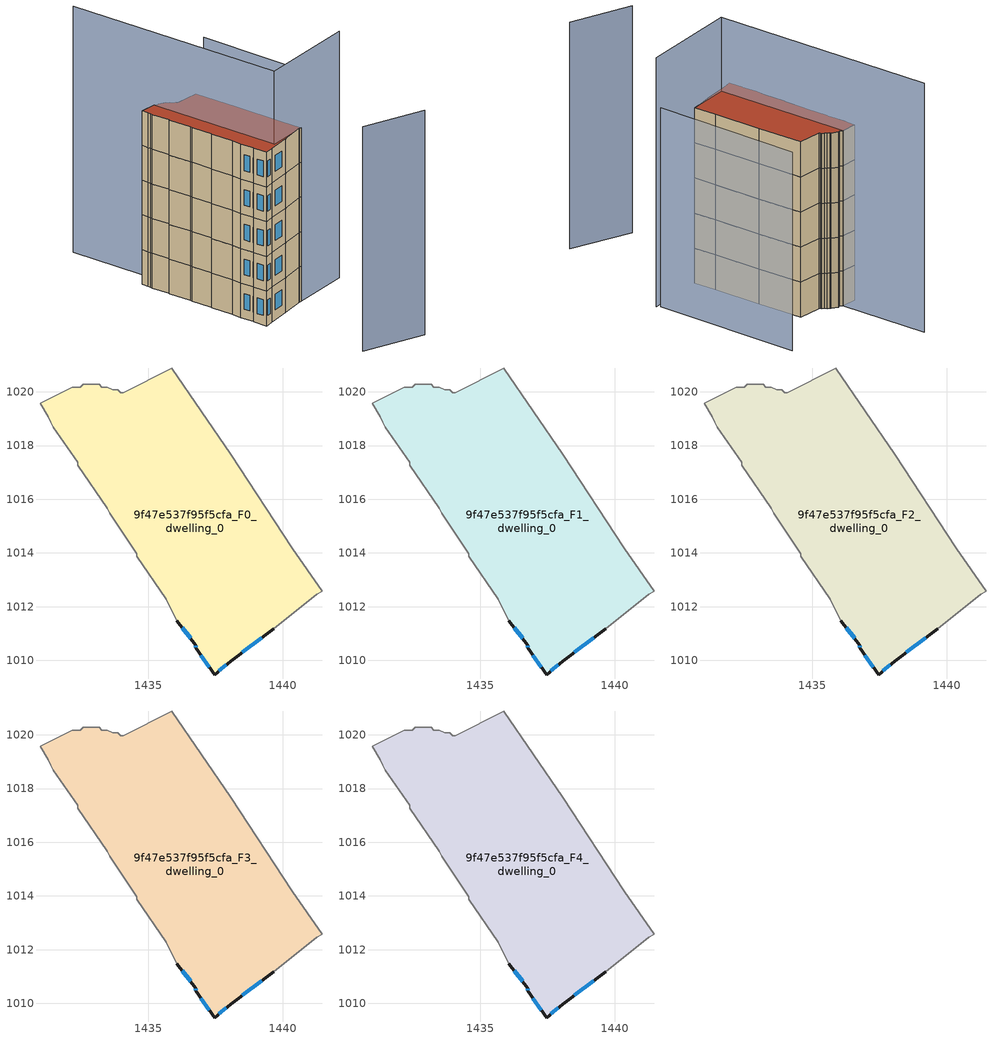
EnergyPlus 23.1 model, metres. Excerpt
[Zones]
9f47e537f95f5cfa_F0_dwelling_0
 floor ground (EU_floor_Construction): 1438.06,1017.67 1440.37,1014.17 1441.47,1012.57 1441.27,1012.47 1439.67,1011.17 1438.06,1009.97 1437.46,1009.47 1436.76,1010.47 1436.76,1010.57 1436.06,1011.47 1435.66,1012.27 1434.56,1013.87 1434.56,1013.97 1433.56,1015.47 1433.46,1015.67 1432.36,1017.27 1432.36,1017.37 1431.46,1018.67 1431.36,1018.88 1431.26,1019.08 1430.96,1019.58 1432.16,1020.17 1432.46,1020.17 1432.56,1020.28 1433.16,1020.28 1433.26,1020.17 1433.46,1020.17 1433.66,1020.08 1433.86,1020.08 1433.96,1019.97 1434.06,1019.97 1435.86,1020.88 z0
 wall outside (EU_wall_Construction): 1436.06,1011.47 1436.76,1010.57 1436.76,1010.47 1437.46,1009.47 1438.06,1009.97 1439.67,1011.17 z0:3
 wall adiabatic (EU_wall_Construction): 1439.67,1011.17 1441.27,1012.47 1441.47,1012.57 1440.37,1014.17 1438.06,1017.67 1435.86,1020.88 1434.06,1019.97 1433.96,1019.97 1433.86,1020.08 1433.66,1020.08 1433.46,1020.17 1433.26,1020.17 1433.16,1020.28 1432.56,1020.28 1432.46,1020.17 1432.16,1020.17 1430.96,1019.58 1431.26,1019.08 1431.36,1018.88 1431.46,1018.67 1432.36,1017.37 1432.36,1017.27 1433.46,1015.67 1433.56,1015.47 1434.56,1013.97 1434.56,1013.87 1435.66,1012.27 1436.06,1011.47 z0:3
 window (EU_Window_Construction): 1438.5,1010.3 1439.22,1010.84 / 1437.63,1009.6 1437.9,1009.83 / 1436.96,1010.19 1437.27,1009.74 / 1436.76,1010.54 1436.76,1010.49 / 1436.26,1011.22 1436.57,1010.81 z0.83:2.17
9f47e537f95f5cfa_F1_dwelling_0
 floor to 9f47e537f95f5cfa_F0_dwelling_0 (EU_floor_Construction): 1438.06,1017.67 1440.37,1014.17 1441.47,1012.57 1441.27,1012.47 1439.67,1011.17 1438.06,1009.97 1437.46,1009.47 1436.76,1010.47 1436.76,1010.57 1436.06,1011.47 1435.66,1012.27 1434.56,1013.87 1434.56,1013.97 1433.56,1015.47 1433.46,1015.67 1432.36,1017.27 1432.36,1017.37 1431.46,1018.67 1431.36,1018.88 1431.26,1019.08 1430.96,1019.58 1432.16,1020.17 1432.46,1020.17 1432.56,1020.28 1433.16,1020.28 1433.26,1020.17 1433.46,1020.17 1433.66,1020.08 1433.86,1020.08 1433.96,1019.97 1434.06,1019.97 1435.86,1020.88 z3
 wall outside (EU_wall_Construction): 1436.06,1011.47 1436.76,1010.57 1436.76,1010.47 1437.46,1009.47 1438.06,1009.97 1439.67,1011.17 z3:6
 wall adiabatic (EU_wall_Construction): 1439.67,1011.17 1441.27,1012.47 1441.47,1012.57 1440.37,1014.17 1438.06,1017.67 1435.86,1020.88 1434.06,1019.97 1433.96,1019.97 1433.86,1020.08 1433.66,1020.08 1433.46,1020.17 1433.26,1020.17 1433.16,1020.28 1432.56,1020.28 1432.46,1020.17 1432.16,1020.17 1430.96,1019.58 1431.26,1019.08 1431.36,1018.88 1431.46,1018.67 1432.36,1017.37 1432.36,1017.27 1433.46,1015.67 1433.56,1015.47 1434.56,1013.97 1434.56,1013.87 1435.66,1012.27 1436.06,1011.47 z3:6
 window (EU_Window_Construction): 1438.5,1010.3 1439.22,1010.84 / 1437.63,1009.6 1437.9,1009.83 / 1436.96,1010.19 1437.27,1009.74 / 1436.76,1010.54 1436.76,1010.49 / 1436.26,1011.22 1436.57,1010.81 z3.83:5.17
9f47e537f95f5cfa_F2_dwelling_0
 floor to 9f47e537f95f5cfa_F1_dwelling_0 (EU_floor_Construction): 1438.06,1017.67 1440.37,1014.17 1441.47,1012.57 1441.27,1012.47 1439.67,1011.17 1438.06,1009.97 1437.46,1009.47 1436.76,1010.47 1436.76,1010.57 1436.06,1011.47 1435.66,1012.27 1434.56,1013.87 1434.56,1013.97 1433.56,1015.47 1433.46,1015.67 1432.36,1017.27 1432.36,1017.37 1431.46,1018.67 1431.36,1018.88 1431.26,1019.08 1430.96,1019.58 1432.16,1020.17 1432.46,1020.17 1432.56,1020.28 1433.16,1020.28 1433.26,1020.17 1433.46,1020.17 1433.66,1020.08 1433.86,1020.08 1433.96,1019.97 1434.06,1019.97 1435.86,1020.88 z6
 wall outside (EU_wall_Construction): 1436.06,1011.47 1436.76,1010.57 1436.76,1010.47 1437.46,1009.47 1438.06,1009.97 1439.67,1011.17 z6:9
 wall adiabatic (EU_wall_Construction): 1439.67,1011.17 1441.27,1012.47 1441.47,1012.57 1440.37,1014.17 1438.06,1017.67 1435.86,1020.88 1434.06,1019.97 1433.96,1019.97 1433.86,1020.08 1433.66,1020.08 1433.46,1020.17 1433.26,1020.17 1433.16,1020.28 1432.56,1020.28 1432.46,1020.17 1432.16,1020.17 1430.96,1019.58 1431.26,1019.08 1431.36,1018.88 1431.46,1018.67 1432.36,1017.37 1432.36,1017.27 1433.46,1015.67 1433.56,1015.47 1434.56,1013.97 1434.56,1013.87 1435.66,1012.27 1436.06,1011.47 z6:9
 window (EU_Window_Construction): 1438.5,1010.3 1439.22,1010.84 / 1437.63,1009.6 1437.9,1009.83 / 1436.96,1010.19 1437.27,1009.74 / 1436.76,1010.54 1436.76,1010.49 / 1436.26,1011.22 1436.57,1010.81 z6.83:8.17
9f47e537f95f5cfa_F3_dwelling_0
 floor to 9f47e537f95f5cfa_F2_dwelling_0 (EU_floor_Construction): 1438.06,1017.67 1440.37,1014.17 1441.47,1012.57 1441.27,1012.47 1439.67,1011.17 1438.06,1009.97 1437.46,1009.47 1436.76,1010.47 1436.76,1010.57 1436.06,1011.47 1435.66,1012.27 1434.56,1013.87 1434.56,1013.97 1433.56,1015.47 1433.46,1015.67 1432.36,1017.27 1432.36,1017.37 1431.46,1018.67 1431.36,1018.88 1431.26,1019.08 1430.96,1019.58 1432.16,1020.17 1432.46,1020.17 1432.56,1020.28 1433.16,1020.28 1433.26,1020.17 1433.46,1020.17 1433.66,1020.08 1433.86,1020.08 1433.96,1019.97 1434.06,1019.97 1435.86,1020.88 z9
 wall outside (EU_wall_Construction): 1436.06,1011.47 1436.76,1010.57 1436.76,1010.47 1437.46,1009.47 1438.06,1009.97 1439.67,1011.17 z9:12
 wall adiabatic (EU_wall_Construction): 1439.67,1011.17 1441.27,1012.47 1441.47,1012.57 1440.37,1014.17 1438.06,1017.67 1435.86,1020.88 1434.06,1019.97 1433.96,1019.97 1433.86,1020.08 1433.66,1020.08 1433.46,1020.17 1433.26,1020.17 1433.16,1020.28 1432.56,1020.28 1432.46,1020.17 1432.16,1020.17 1430.96,1019.58 1431.26,1019.08 1431.36,1018.88 1431.46,1018.67 1432.36,1017.37 1432.36,1017.27 1433.46,1015.67 1433.56,1015.47 1434.56,1013.97 1434.56,1013.87 1435.66,1012.27 1436.06,1011.47 z9:12
 window (EU_Window_Construction): 1438.5,1010.3 1439.22,1010.84 / 1437.63,1009.6 1437.9,1009.83 / 1436.96,1010.19 1437.27,1009.74 / 1436.76,1010.54 1436.76,1010.49 / 1436.26,1011.22 1436.57,1010.81 z9.83:11.17
9f47e537f95f5cfa_F4_dwelling_0
 floor to 9f47e537f95f5cfa_F3_dwelling_0 (EU_floor_Construction): 1438.06,1017.67 1440.37,1014.17 1441.47,1012.57 1441.27,1012.47 1439.67,1011.17 1438.06,1009.97 1437.46,1009.47 1436.76,1010.47 1436.76,1010.57 1436.06,1011.47 1435.66,1012.27 1434.56,1013.87 1434.56,1013.97 1433.56,1015.47 1433.46,1015.67 1432.36,1017.27 1432.36,1017.37 1431.46,1018.67 1431.36,1018.88 1431.26,1019.08 1430.96,1019.58 1432.16,1020.17 1432.46,1020.17 1432.56,1020.28 1433.16,1020.28 1433.26,1020.17 1433.46,1020.17 1433.66,1020.08 1433.86,1020.08 1433.96,1019.97 1434.06,1019.97 1435.86,1020.88 z12
 wall outside (EU_wall_Construction): 1436.06,1011.47 1436.76,1010.57 1436.76,1010.47 1437.46,1009.47 1438.06,1009.97 1439.67,1011.17 z12:15
 wall adiabatic (EU_wall_Construction): 1439.67,1011.17 1441.27,1012.47 1441.47,1012.57 1440.37,1014.17 1438.06,1017.67 1435.86,1020.88 1434.06,1019.97 1433.96,1019.97 1433.86,1020.08 1433.66,1020.08 1433.46,1020.17 1433.26,1020.17 1433.16,1020.28 1432.56,1020.28 1432.46,1020.17 1432.16,1020.17 1430.96,1019.58 1431.26,1019.08 1431.36,1018.88 1431.46,1018.67 1432.36,1017.37 1432.36,1017.27 1433.46,1015.67 1433.56,1015.47 1434.56,1013.97 1434.56,1013.87 1435.66,1012.27 1436.06,1011.47 z12:15
 window (EU_Window_Construction): 1438.5,1010.3 1439.22,1010.84 / 1437.63,1009.6 1437.9,1009.83 / 1436.96,1010.19 1437.27,1009.74 / 1436.76,1010.54 1436.76,1010.49 / 1436.26,1011.22 1436.57,1010.81 z12.83:14.17
 roof outside (EU_roof_Construction): 1439.67,1011.17 1441.27,1012.47 1441.47,1012.57 1440.37,1014.17 1438.06,1017.67 1435.86,1020.88 1434.06,1019.97 1433.96,1019.97 1433.86,1020.08 1433.66,1020.08 1433.46,1020.17 1433.26,1020.17 1433.16,1020.28 1432.56,1020.28 1432.46,1020.17 1432.16,1020.17 1430.96,1019.58 1431.26,1019.08 1431.36,1018.88 1431.46,1018.67 1432.36,1017.37 1432.36,1017.27 1433.46,1015.67 1433.56,1015.47 1434.56,1013.97 1434.56,1013.87 1435.66,1012.27 1436.06,1011.47 1436.76,1010.57 1436.76,1010.47 1437.46,1009.47 1438.06,1009.97 z15
shading: 1442.92,1002.84 1448.37,1003.76 z0:19.4; 1445.62,1015.34 1438.53,1010.61 / 1438.53,1010.61 1427.9,1026.57 z0:21.3; 1445.28,1015.41 1438.47,1026.05 z0:17
[Building]
EU S2 Campaign: North Axis=0; Terrain=City; Solar Distribution=FullExterior
[Site:Location]
Lyon-Bron: Latitude=45.75; Longitude=5; Time Zone=1; Elevation=198
[SizingPeriod:WeatherFileDays]
AnnualSizingPeriod: Begin Month=1; Begin Day of Month=1; End Month=12; End Day of Month=31; Day of Week for Start Day=Monday; Use Weather File Daylight Saving Period=No; Use Weather File Rain and Snow Indicators=No
[MATERIAL]
EU_InternalMass_Material: Roughness=MediumRough; Thickness=0.1; Conductivity=1; Density=1800; Specific Heat=900; Thermal Absorptance=0.9; Solar Absorptance=0.7; Visible Absorptance=0.7
[MATERIAL:NOMASS] Roughness=MediumRough; Thermal Absorptance=0.9; Solar Absorptance=0.7; Visible Absorptance=0.7
Name | Thermal Resistance
EU_wall_NoMass | 0.87146
EU_roof_NoMass | 0.842276
EU_floor_NoMass | 0.496999
[WINDOWMATERIAL:SIMPLEGLAZINGSYSTEM]
EU_Window_SimpleGlazing: UFactor=2.2525; Solar Heat Gain Coefficient=0.76; Visible Transmittance=0.76
[CONSTRUCTION]
EU_wall_Construction: EU_wall_NoMass
EU_roof_Construction: EU_roof_NoMass
EU_floor_Construction: EU_floor_NoMass
EU_Window_Construction: EU_Window_SimpleGlazing
EU_InternalMass_Construction: EU_InternalMass_Material
[ZONE] Type=1; Multiplier=1; Ceiling Height=autocalculate; Floor Area=autocalculate; Part of Total Floor Area=Yes
Name | Volume
9f47e537f95f5cfa_F0_dwelling_0 | 163.684
9f47e537f95f5cfa_F1_dwelling_0; 9f47e537f95f5cfa_F2_dwelling_0; 9f47e537f95f5cfa_F3_dwelling_0; 9f47e537f95f5cfa_F4_dwelling_0 | 163.685
[INTERNALMASS] Construction=EU_InternalMass_Construction; Surface Area=54.5615
Name | Zone or ZoneList
9f47e537f95f5cfa_F0_dwelling_0_EU_InternalMass | 9f47e537f95f5cfa_F0_dwelling_0
9f47e537f95f5cfa_F1_dwelling_0_EU_InternalMass | 9f47e537f95f5cfa_F1_dwelling_0
9f47e537f95f5cfa_F2_dwelling_0_EU_InternalMass | 9f47e537f95f5cfa_F2_dwelling_0
9f47e537f95f5cfa_F3_dwelling_0_EU_InternalMass | 9f47e537f95f5cfa_F3_dwelling_0
9f47e537f95f5cfa_F4_dwelling_0_EU_InternalMass | 9f47e537f95f5cfa_F4_dwelling_0
[OTHEREQUIPMENT] Fuel Type=Electricity; Design Level Calculation Method=Watts/Area; Power per Zone Floor Area=1; Fraction Latent=0; Fraction Radiant=0; Fraction Lost=0; Carbon Dioxide Generation Rate=0; EndUse Subcategory=EU_Step8_InternalGains
Name | Zone or ZoneList or Space or SpaceList | Schedule
EU_Step8_InternalGain_9f47e537f95f5cfa_F0_dwelling_0_f000 | 9f47e537f95f5cfa_F0_dwelling_0 | EU_Step8_GainSchedule_9f47e537f95f5cfa_F0_dwelling_0_f000
EU_Step8_InternalGain_9f47e537f95f5cfa_F1_dwelling_0_f000 | 9f47e537f95f5cfa_F1_dwelling_0 | EU_Step8_GainSchedule_9f47e537f95f5cfa_F1_dwelling_0_f000
EU_Step8_InternalGain_9f47e537f95f5cfa_F2_dwelling_0_f000 | 9f47e537f95f5cfa_F2_dwelling_0 | EU_Step8_GainSchedule_9f47e537f95f5cfa_F2_dwelling_0_f000
EU_Step8_InternalGain_9f47e537f95f5cfa_F3_dwelling_0_f000 | 9f47e537f95f5cfa_F3_dwelling_0 | EU_Step8_GainSchedule_9f47e537f95f5cfa_F3_dwelling_0_f000
EU_Step8_InternalGain_9f47e537f95f5cfa_F4_dwelling_0_f000 | 9f47e537f95f5cfa_F4_dwelling_0 | EU_Step8_GainSchedule_9f47e537f95f5cfa_F4_dwelling_0_f000
[ZONEVENTILATION:DESIGNFLOWRATE] Schedule=EU_AlwaysOn; Design Flow Rate Calculation Method=AirChanges/Hour; Air Changes per Hour=0.425; Ventilation Type=Natural; Fan Pressure Rise=0; Fan Total Efficiency=1; Constant Term Coefficient=1; Temperature Term Coefficient=0; Velocity Term Coefficient=0; Velocity Squared Term Coefficient=0; Minimum Indoor Temperature=-100; Maximum Indoor Temperature=100; Delta Temperature=-100; Minimum Outdoor Temperature=-100; Maximum Outdoor Temperature=100; Maximum Wind Speed=40
Name | Zone or ZoneList or Space or SpaceList
EU_ConstantAir_9f47e537f95f5cfa_F0_dwelling_0 | 9f47e537f95f5cfa_F0_dwelling_0
EU_ConstantAir_9f47e537f95f5cfa_F1_dwelling_0 | 9f47e537f95f5cfa_F1_dwelling_0
EU_ConstantAir_9f47e537f95f5cfa_F2_dwelling_0 | 9f47e537f95f5cfa_F2_dwelling_0
EU_ConstantAir_9f47e537f95f5cfa_F3_dwelling_0 | 9f47e537f95f5cfa_F3_dwelling_0
EU_ConstantAir_9f47e537f95f5cfa_F4_dwelling_0 | 9f47e537f95f5cfa_F4_dwelling_0
[HVACTEMPLATE:THERMOSTAT] Constant Heating Setpoint=20; Constant Cooling Setpoint=50
EU_HeatOnly_9f47e537f95f5cfa_F0_dwelling_0; EU_HeatOnly_9f47e537f95f5cfa_F1_dwelling_0; EU_HeatOnly_9f47e537f95f5cfa_F2_dwelling_0; EU_HeatOnly_9f47e537f95f5cfa_F3_dwelling_0; EU_HeatOnly_9f47e537f95f5cfa_F4_dwelling_0
[HVACTEMPLATE:ZONE:IDEALLOADSAIRSYSTEM] System Availability Schedule=EU_AlwaysOn; Maximum Heating Supply Air Temperature=50; Minimum Cooling Supply Air Temperature=13; Maximum Heating Supply Air Humidity Ratio=0.0156; Minimum Cooling Supply Air Humidity Ratio=0.0077; Heating Limit=NoLimit; Cooling Limit=NoLimit; Heating Availability Schedule=EU_AlwaysOn; Cooling Availability Schedule=EU_CoolingOff; Dehumidification Control Type=ConstantSensibleHeatRatio; Cooling Sensible Heat Ratio=0.7; Dehumidification Setpoint=60; Humidification Control Type=None; Humidification Setpoint=30; Outdoor Air Method=None; Outdoor Air Flow Rate per Person=0.00944; Outdoor Air Flow Rate per Zone Floor Area=0; Outdoor Air Flow Rate per Zone=0; Demand Controlled Ventilation Type=None; Outdoor Air Economizer Type=NoEconomizer; Heat Recovery Type=None; Sensible Heat Recovery Effectiveness=0.7; Latent Heat Recovery Effectiveness=0.65
Name | Template Thermostat
9f47e537f95f5cfa_F0_dwelling_0 | EU_HeatOnly_9f47e537f95f5cfa_F0_dwelling_0
9f47e537f95f5cfa_F1_dwelling_0 | EU_HeatOnly_9f47e537f95f5cfa_F1_dwelling_0
9f47e537f95f5cfa_F2_dwelling_0 | EU_HeatOnly_9f47e537f95f5cfa_F2_dwelling_0
9f47e537f95f5cfa_F3_dwelling_0 | EU_HeatOnly_9f47e537f95f5cfa_F3_dwelling_0
9f47e537f95f5cfa_F4_dwelling_0 | EU_HeatOnly_9f47e537f95f5cfa_F4_dwelling_0
[SIZING:ZONE] Zone Cooling Design Supply Air Temperature Input Method=SupplyAirTemperature; Zone Cooling Design Supply Air Temperature=13; Zone Heating Design Supply Air Temperature Input Method=SupplyAirTemperature; Zone Heating Design Supply Air Temperature=50; Zone Cooling Design Supply Air Humidity Ratio=0.008; Zone Heating Design Supply Air Humidity Ratio=0.008; Cooling Design Air Flow Method=DesignDay; Cooling Design Air Flow Rate=0; Cooling Minimum Air Flow per Zone Floor Area=0.000762; Cooling Minimum Air Flow=0; Cooling Minimum Air Flow Fraction=0.2; Heating Design Air Flow Method=DesignDay; Heating Design Air Flow Rate=0; Heating Maximum Air Flow per Zone Floor Area=0.002032; Heating Maximum Air Flow=0.141576; Heating Maximum Air Flow Fraction=0.3; Account for Dedicated Outdoor Air System=No; Dedicated Outdoor Air System Control Strategy=NeutralSupplyAir; Dedicated Outdoor Air Low Setpoint Temperature for Design=autosize; Dedicated Outdoor Air High Setpoint Temperature for Design=autosize; Zone Load Sizing Method=Sensible Load Only No Latent Load; Zone Latent Cooling Design Supply Air Humidity Ratio Input Method=HumidityRatioDifference; Zone Cooling Design Supply Air Humidity Ratio Difference=0.005; Zone Latent Heating Design Supply Air Humidity Ratio Input Method=HumidityRatioDifference; Zone Humidification Design Supply Air Humidity Ratio Difference=0.005
9f47e537f95f5cfa_F0_dwelling_0; 9f47e537f95f5cfa_F1_dwelling_0; 9f47e537f95f5cfa_F2_dwelling_0; 9f47e537f95f5cfa_F3_dwelling_0; 9f47e537f95f5cfa_F4_dwelling_0
[SCHEDULE:CONSTANT]
Name | Hourly Value
EU_AlwaysOn | 1
EU_CoolingOff | 0
[SCHEDULE:FILE] Column Number=1; Rows to Skip at Top=0; Number of Hours of Data=8760; Column Separator=Comma; Interpolate to Timestep=No; Minutes per Item=60; Adjust Schedule for Daylight Savings=Yes
Name | File
EU_Step8_GainSchedule_9f47e537f95f5cfa_F0_dwelling_0_f000 | ../../schedules/9f47e537f95f5cfa/9f47e537f95f5cfa_F0_dwelling_0_f000_gain.csv
EU_Step8_GainSchedule_9f47e537f95f5cfa_F1_dwelling_0_f000 | ../../schedules/9f47e537f95f5cfa/9f47e537f95f5cfa_F1_dwelling_0_f000_gain.csv
EU_Step8_GainSchedule_9f47e537f95f5cfa_F2_dwelling_0_f000 | ../../schedules/9f47e537f95f5cfa/9f47e537f95f5cfa_F2_dwelling_0_f000_gain.csv
EU_Step8_GainSchedule_9f47e537f95f5cfa_F3_dwelling_0_f000 | ../../schedules/9f47e537f95f5cfa/9f47e537f95f5cfa_F3_dwelling_0_f000_gain.csv
EU_Step8_GainSchedule_9f47e537f95f5cfa_F4_dwelling_0_f000 | ../../schedules/9f47e537f95f5cfa/9f47e537f95f5cfa_F4_dwelling_0_f000_gain.csv
